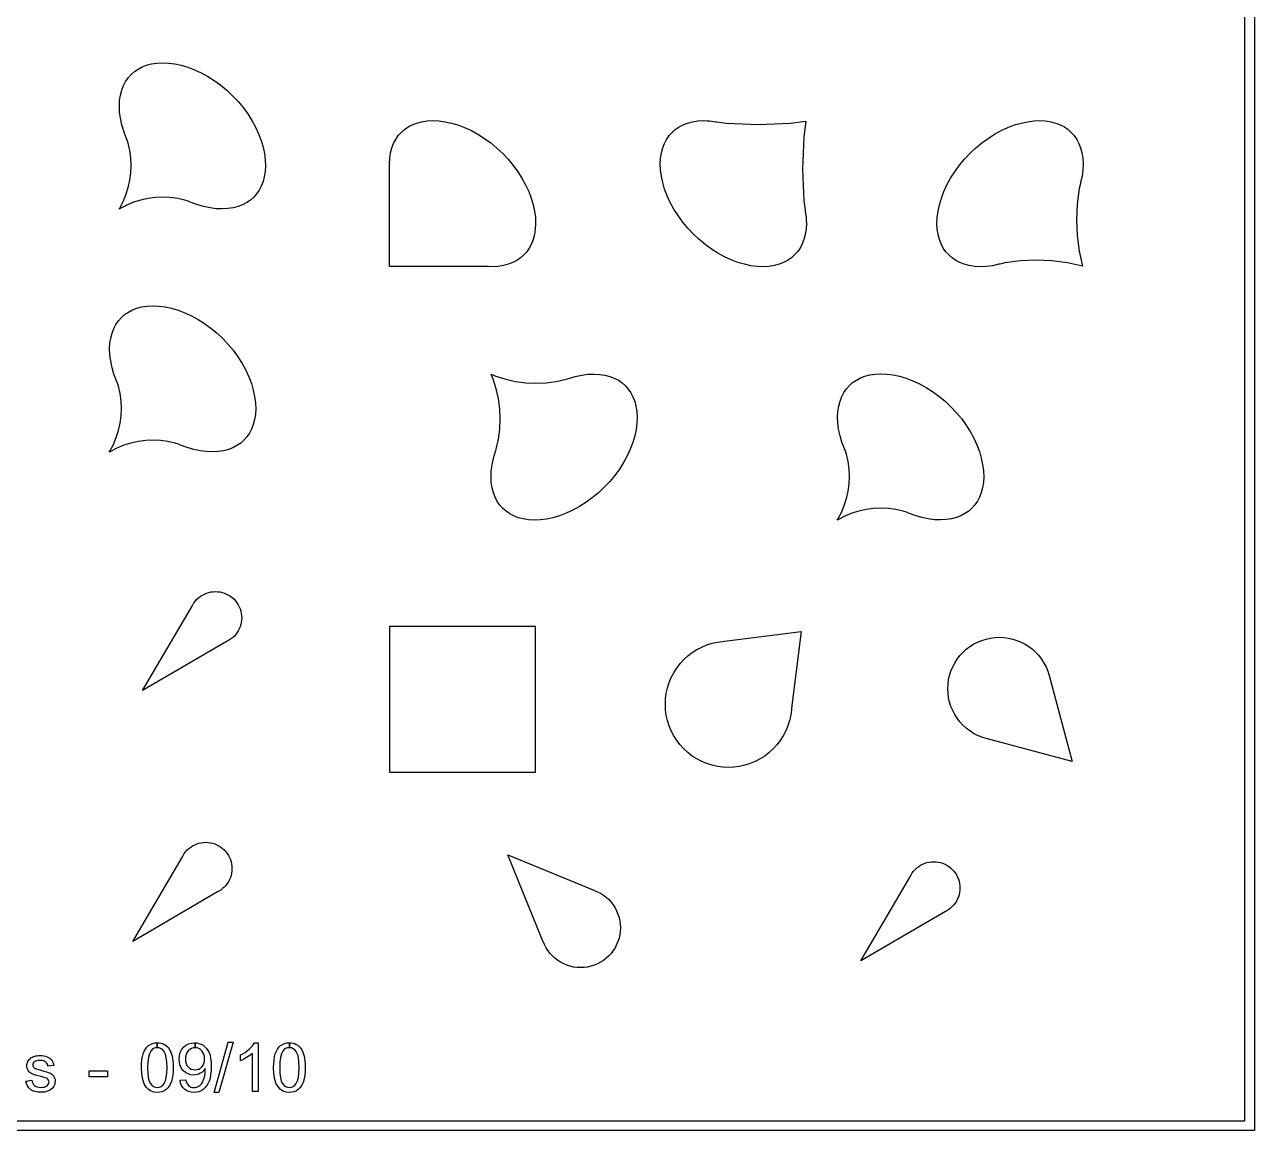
# Model space of a CAD drawing. Extents: x -12 to 12, y -12 to 12.
# Drawn here: x -0.66 to 12, y -12 to -0.62 of the extents above; entities that cross this region are included whole.
import ezdxf

# ---------------------------------------------------------------- set-up
doc = ezdxf.new("R2010")
doc.units = 0
doc.layers.add('mask', color=2, linetype='CONTINUOUS')

msp = doc.modelspace()

# ---------------------------------------------------------------- linework, layer by layer
at = {"layer": 'mask', "linetype": 'CONTINUOUS'}
for points in [[(-11, 11.9), (-11, 12), (12, 12), (12, -12), (-12, -12), (-12, 12), (-11, 12), (-11, 11.9), (-11.9, 11.9), (-11.9, -11.9), (11.9, -11.9), (11.9, 11.9), (-11, 11.9)], [(0.39452, -2.479327), (0.326425, -2.514775), (0.314791, -2.522186), (0.322202, -2.510553), (0.357651, -2.442457), (0.387029, -2.371531), (0.410115, -2.298314), (0.426731, -2.223364), (0.436752, -2.147251), (0.4401, -2.070553), (0.436752, -1.993857), (0.426731, -1.917743), (0.410114, -1.842793), (0.399966, -1.810605), (0.389621, -1.78815), (0.36368, -1.719448), (0.343641, -1.651557), (0.329547, -1.585146), (0.321357, -1.520867), (0.318937, -1.459322), (0.322059, -1.401042), (0.33043, -1.346473), (0.343703, -1.295924), (0.361523, -1.249579), (0.383576, -1.207471), (0.409638, -1.169528), (0.439608, -1.135626), (0.473512, -1.105654), (0.511455, -1.079592), (0.553562, -1.057539), (0.599908, -1.039719), (0.650456, -1.026446), (0.705027, -1.018075), (0.763306, -1.014953), (0.824851, -1.017373), (0.88913, -1.025563), (0.955541, -1.039656), (1.023432, -1.059696), (1.092134, -1.085637), (1.160968, -1.117348), (1.229258, -1.154626), (1.296342, -1.197191), (1.361577, -1.2447), (1.424351, -1.296753), (1.484081, -1.352896), (1.540224, -1.412624), (1.592277, -1.4754), (1.639786, -1.540636), (1.682351, -1.607719), (1.719628, -1.676009), (1.75134, -1.744843), (1.77728, -1.813545), (1.79732, -1.881437), (1.811414, -1.947847), (1.819602, -2.012124), (1.822025, -2.073672), (1.818901, -2.13195), (1.810529, -2.186519), (1.797257, -2.237068), (1.779436, -2.283413), (1.757384, -2.325522), (1.731323, -2.363466), (1.701351, -2.397369), (1.66745, -2.427339), (1.629506, -2.4534), (1.587397, -2.475453), (1.541052, -2.493272), (1.490503, -2.506547), (1.435934, -2.514919), (1.377656, -2.518041), (1.316108, -2.515618), (1.251831, -2.50743), (1.18542, -2.493336), (1.117529, -2.473296), (1.048827, -2.447356), (1.026374, -2.437012), (0.994184, -2.426863), (0.919235, -2.410246), (0.843121, -2.400226), (0.766424, -2.396877), (0.689727, -2.400226), (0.613614, -2.410247), (0.538663, -2.426863), (0.465447, -2.449948), (0.39452, -2.479327)], [(0.39452, -2.479327), (0.326425, -2.514775), (0.314791, -2.522186), (0.322202, -2.510553), (0.357651, -2.442457), (0.387029, -2.371531), (0.410115, -2.298314), (0.426731, -2.223364), (0.436752, -2.147251), (0.4401, -2.070553), (0.436752, -1.993857), (0.426731, -1.917743), (0.410114, -1.842793), (0.399966, -1.810605), (0.389621, -1.78815), (0.36368, -1.719448), (0.343641, -1.651557), (0.329547, -1.585146), (0.321357, -1.520867), (0.318937, -1.459322), (0.322059, -1.401042), (0.33043, -1.346473), (0.343703, -1.295924), (0.361523, -1.249579), (0.383576, -1.207471), (0.409638, -1.169528), (0.439608, -1.135626), (0.473512, -1.105654), (0.511455, -1.079592), (0.553562, -1.057539), (0.599908, -1.039719), (0.650456, -1.026446), (0.705027, -1.018075), (0.763306, -1.014953), (0.824851, -1.017373), (0.88913, -1.025563), (0.955541, -1.039656), (1.023432, -1.059696), (1.092134, -1.085637), (1.160968, -1.117348), (1.229258, -1.154626), (1.296342, -1.197191), (1.361577, -1.2447), (1.424351, -1.296753), (1.484081, -1.352896), (1.540224, -1.412624), (1.592277, -1.4754), (1.639786, -1.540636), (1.682351, -1.607719), (1.719628, -1.676009), (1.75134, -1.744843), (1.77728, -1.813545), (1.79732, -1.881437), (1.811414, -1.947847), (1.819602, -2.012124), (1.822025, -2.073672), (1.818901, -2.13195), (1.810529, -2.186519), (1.797257, -2.237068), (1.779436, -2.283413), (1.757384, -2.325522), (1.731323, -2.363466), (1.701351, -2.397369), (1.66745, -2.427339), (1.629506, -2.4534), (1.587397, -2.475453), (1.541052, -2.493272), (1.490503, -2.506547), (1.435934, -2.514919), (1.377656, -2.518041), (1.316108, -2.515618), (1.251831, -2.50743), (1.18542, -2.493336), (1.117529, -2.473296), (1.048827, -2.447356), (1.026374, -2.437012), (0.994184, -2.426863), (0.919235, -2.410246), (0.843121, -2.400226), (0.766424, -2.396877), (0.689727, -2.400226), (0.613614, -2.410247), (0.538663, -2.426863), (0.465447, -2.449948), (0.39452, -2.479327)], [(4.157948, -3.112739), (4.118731, -3.111196), (3.100771, -3.111196), (3.100771, -2.093253), (3.099228, -2.05402), (3.10235, -1.995741), (3.110722, -1.941172), (3.123995, -1.890623), (3.141814, -1.844277), (3.163867, -1.802169), (3.189929, -1.764227), (3.2199, -1.730324), (3.253803, -1.700352), (3.291746, -1.67429), (3.333853, -1.652238), (3.380199, -1.634418), (3.430747, -1.621145), (3.485318, -1.612774), (3.543597, -1.609652), (3.605143, -1.612072), (3.669422, -1.620262), (3.735832, -1.634355), (3.803723, -1.654395), (3.872426, -1.680335), (3.941259, -1.712047), (4.009549, -1.749325), (4.076633, -1.791889), (4.141868, -1.839398), (4.204643, -1.891452), (4.264373, -1.947594), (4.320515, -2.007323), (4.372568, -2.070098), (4.420077, -2.135335), (4.462642, -2.202418), (4.499919, -2.270707), (4.531632, -2.339541), (4.557572, -2.408243), (4.577611, -2.476135), (4.591705, -2.542545), (4.599893, -2.606823), (4.602316, -2.668371), (4.599193, -2.726648), (4.590821, -2.781217), (4.577548, -2.831767), (4.559728, -2.878112), (4.537675, -2.920221), (4.511614, -2.958164), (4.481643, -2.992067), (4.447741, -3.022037), (4.409798, -3.048098), (4.367688, -3.070152), (4.321343, -3.087971), (4.270794, -3.101245), (4.216225, -3.109617), (4.157948, -3.112739)], [(6.892065, -1.649654), (7.221514, -1.635269), (7.384949, -1.613753), (7.363433, -1.777188), (7.349048, -2.106637), (7.363433, -2.436086), (7.37583, -2.530251), (7.378439, -2.542547), (7.386629, -2.606825), (7.386935, -2.6146), (7.387506, -2.618943), (7.387506, -2.629138), (7.389049, -2.668371), (7.385927, -2.72665), (7.377556, -2.78122), (7.364283, -2.831769), (7.346464, -2.878114), (7.32441, -2.920222), (7.298349, -2.958165), (7.268378, -2.992067), (7.234474, -3.022039), (7.196531, -3.048101), (7.154424, -3.070154), (7.108078, -3.087973), (7.057531, -3.101247), (7.00296, -3.109618), (6.944681, -3.11274), (6.883135, -3.110319), (6.818856, -3.10213), (6.752445, -3.088036), (6.684554, -3.067997), (6.615852, -3.042056), (6.547019, -3.010344), (6.478728, -2.973066), (6.411644, -2.930502), (6.34641, -2.882993), (6.283635, -2.830939), (6.223905, -2.774797), (6.167763, -2.715069), (6.11571, -2.652293), (6.068201, -2.587057), (6.025636, -2.519974), (5.988358, -2.451684), (5.956646, -2.38285), (5.930706, -2.314148), (5.910666, -2.246256), (5.896572, -2.179846), (5.888384, -2.115569), (5.885961, -2.054021), (5.889085, -1.995743), (5.897457, -1.941174), (5.910729, -1.890625), (5.92855, -1.844279), (5.950602, -1.802171), (5.976663, -1.764227), (6.006635, -1.730324), (6.040536, -1.700354), (6.07848, -1.674293), (6.120589, -1.65224), (6.166935, -1.634421), (6.217483, -1.621146), (6.272052, -1.612774), (6.33033, -1.609652), (6.369547, -1.611197), (6.379759, -1.611196), (6.384114, -1.611769), (6.391878, -1.612075), (6.456155, -1.620263), (6.468451, -1.622872), (6.562616, -1.635269), (6.892065, -1.649654)], [(10.176297, -2.791135), (10.197363, -2.951146), (10.232235, -3.108445), (10.074936, -3.073573), (9.914925, -3.052507), (9.753687, -3.045467), (9.592449, -3.052507), (9.432438, -3.073573), (9.378632, -3.085502), (9.370046, -3.088036), (9.303636, -3.102129), (9.239357, -3.110319), (9.177811, -3.112739), (9.119532, -3.109617), (9.064962, -3.101246), (9.014413, -3.087973), (8.968068, -3.070154), (8.92596, -3.048101), (8.888017, -3.022039), (8.854115, -2.992068), (8.824143, -2.958164), (8.798081, -2.920222), (8.776029, -2.878114), (8.758209, -2.831768), (8.744936, -2.781221), (8.736564, -2.72665), (8.733442, -2.668371), (8.735863, -2.606825), (8.744052, -2.542546), (8.758146, -2.476135), (8.778185, -2.408245), (8.804126, -2.339542), (8.835838, -2.270709), (8.873116, -2.202419), (8.91568, -2.135335), (8.963189, -2.0701), (9.015243, -2.007325), (9.071385, -1.947595), (9.131114, -1.891453), (9.193889, -1.8394), (9.259125, -1.791891), (9.326209, -1.749326), (9.394498, -1.712048), (9.463332, -1.680336), (9.532034, -1.654396), (9.599926, -1.634357), (9.666336, -1.620262), (9.730614, -1.612074), (9.792162, -1.609652), (9.850439, -1.612775), (9.905008, -1.621147), (9.955558, -1.634419), (10.001903, -1.65224), (10.044012, -1.674293), (10.081955, -1.700354), (10.115858, -1.730325), (10.145828, -1.764227), (10.171889, -1.80217), (10.193942, -1.84428), (10.211761, -1.890625), (10.225036, -1.941174), (10.233408, -1.995743), (10.23653, -2.05402), (10.234107, -2.115568), (10.225919, -2.179846), (10.211826, -2.246256), (10.209292, -2.254841), (10.197363, -2.308648), (10.176297, -2.468659), (10.169257, -2.629896), (10.176297, -2.791135)], [(0.29452, -4.979327), (0.226425, -5.014775), (0.214791, -5.022186), (0.222202, -5.010553), (0.257651, -4.942457), (0.287029, -4.871531), (0.310115, -4.798314), (0.326731, -4.723364), (0.336752, -4.647251), (0.3401, -4.570553), (0.336752, -4.493857), (0.326731, -4.417743), (0.310114, -4.342793), (0.299966, -4.310605), (0.289621, -4.28815), (0.26368, -4.219448), (0.243641, -4.151557), (0.229547, -4.085146), (0.221357, -4.020867), (0.218937, -3.959322), (0.222059, -3.901042), (0.23043, -3.846473), (0.243703, -3.795924), (0.261523, -3.749579), (0.283576, -3.707471), (0.309638, -3.669528), (0.339608, -3.635626), (0.373512, -3.605654), (0.411455, -3.579592), (0.453562, -3.557539), (0.499908, -3.539719), (0.550456, -3.526446), (0.605027, -3.518075), (0.663306, -3.514953), (0.724851, -3.517373), (0.78913, -3.525563), (0.855541, -3.539656), (0.923432, -3.559696), (0.992134, -3.585637), (1.060968, -3.617348), (1.129258, -3.654626), (1.196342, -3.697191), (1.261577, -3.7447), (1.324351, -3.796753), (1.384081, -3.852896), (1.440224, -3.912624), (1.492277, -3.9754), (1.539786, -4.040636), (1.582351, -4.107719), (1.619628, -4.176009), (1.65134, -4.244843), (1.67728, -4.313545), (1.69732, -4.381437), (1.711414, -4.447847), (1.719602, -4.512124), (1.722025, -4.573672), (1.718901, -4.63195), (1.710529, -4.686519), (1.697257, -4.737068), (1.679436, -4.783413), (1.657384, -4.825522), (1.631323, -4.863466), (1.601351, -4.897369), (1.56745, -4.927339), (1.529506, -4.9534), (1.487397, -4.975453), (1.441052, -4.993272), (1.390503, -5.006547), (1.335934, -5.014919), (1.277656, -5.018041), (1.216108, -5.015618), (1.151831, -5.00743), (1.08542, -4.993336), (1.017529, -4.973296), (0.948827, -4.947356), (0.926374, -4.937012), (0.894184, -4.926863), (0.819235, -4.910246), (0.743121, -4.900226), (0.666424, -4.896877), (0.589727, -4.900226), (0.513614, -4.910247), (0.438663, -4.926863), (0.365447, -4.949948), (0.29452, -4.979327)], [(0.29452, -4.979327), (0.226425, -5.014775), (0.214791, -5.022186), (0.222202, -5.010553), (0.257651, -4.942457), (0.287029, -4.871531), (0.310115, -4.798314), (0.326731, -4.723364), (0.336752, -4.647251), (0.3401, -4.570553), (0.336752, -4.493857), (0.326731, -4.417743), (0.310114, -4.342793), (0.299966, -4.310605), (0.289621, -4.28815), (0.26368, -4.219448), (0.243641, -4.151557), (0.229547, -4.085146), (0.221357, -4.020867), (0.218937, -3.959322), (0.222059, -3.901042), (0.23043, -3.846473), (0.243703, -3.795924), (0.261523, -3.749579), (0.283576, -3.707471), (0.309638, -3.669528), (0.339608, -3.635626), (0.373512, -3.605654), (0.411455, -3.579592), (0.453562, -3.557539), (0.499908, -3.539719), (0.550456, -3.526446), (0.605027, -3.518075), (0.663306, -3.514953), (0.724851, -3.517373), (0.78913, -3.525563), (0.855541, -3.539656), (0.923432, -3.559696), (0.992134, -3.585637), (1.060968, -3.617348), (1.129258, -3.654626), (1.196342, -3.697191), (1.261577, -3.7447), (1.324351, -3.796753), (1.384081, -3.852896), (1.440224, -3.912624), (1.492277, -3.9754), (1.539786, -4.040636), (1.582351, -4.107719), (1.619628, -4.176009), (1.65134, -4.244843), (1.67728, -4.313545), (1.69732, -4.381437), (1.711414, -4.447847), (1.719602, -4.512124), (1.722025, -4.573672), (1.718901, -4.63195), (1.710529, -4.686519), (1.697257, -4.737068), (1.679436, -4.783413), (1.657384, -4.825522), (1.631323, -4.863466), (1.601351, -4.897369), (1.56745, -4.927339), (1.529506, -4.9534), (1.487397, -4.975453), (1.441052, -4.993272), (1.390503, -5.006547), (1.335934, -5.014919), (1.277656, -5.018041), (1.216108, -5.015618), (1.151831, -5.00743), (1.08542, -4.993336), (1.017529, -4.973296), (0.948827, -4.947356), (0.926374, -4.937012), (0.894184, -4.926863), (0.819235, -4.910246), (0.743121, -4.900226), (0.666424, -4.896877), (0.589727, -4.900226), (0.513614, -4.910247), (0.438663, -4.926863), (0.365447, -4.949948), (0.29452, -4.979327)], [(4.197618, -4.368071), (4.166138, -4.268231), (4.145707, -4.218906), (4.195032, -4.239337), (4.294873, -4.270817), (4.397078, -4.293475), (4.500869, -4.307139), (4.605456, -4.311706), (4.710042, -4.307139), (4.813834, -4.293476), (4.916039, -4.270817), (4.930681, -4.266201), (4.942419, -4.261769), (5.01031, -4.241729), (5.07672, -4.227636), (5.140999, -4.219446), (5.202545, -4.217026), (5.260824, -4.220148), (5.315394, -4.228519), (5.365943, -4.241792), (5.412288, -4.259611), (5.454396, -4.281664), (5.492339, -4.307726), (5.526241, -4.337697), (5.556213, -4.371601), (5.582275, -4.409543), (5.604327, -4.451651), (5.622147, -4.497997), (5.63542, -4.548544), (5.643792, -4.603115), (5.646914, -4.661394), (5.644493, -4.72294), (5.636304, -4.787219), (5.62221, -4.85363), (5.602171, -4.92152), (5.57623, -4.990223), (5.544518, -5.059056), (5.50724, -5.127346), (5.464676, -5.19443), (5.417167, -5.259665), (5.365113, -5.32244), (5.308971, -5.38217), (5.249242, -5.438312), (5.186467, -5.490365), (5.121231, -5.537874), (5.054147, -5.580439), (4.985858, -5.617717), (4.917024, -5.649429), (4.848322, -5.675369), (4.78043, -5.695409), (4.71402, -5.709503), (4.649743, -5.717691), (4.588195, -5.720113), (4.529917, -5.71699), (4.475348, -5.708618), (4.424798, -5.695346), (4.378453, -5.677525), (4.336344, -5.655473), (4.298401, -5.629411), (4.264498, -5.59944), (4.234528, -5.565538), (4.208467, -5.527595), (4.186414, -5.485485), (4.168595, -5.43914), (4.15532, -5.388591), (4.146948, -5.334022), (4.143826, -5.275745), (4.146249, -5.214197), (4.154437, -5.149919), (4.16853, -5.083509), (4.18857, -5.015617), (4.193, -5.003886), (4.197618, -4.989238), (4.220277, -4.887033), (4.23394, -4.783241), (4.238507, -4.678655), (4.23394, -4.574068), (4.220277, -4.470277), (4.197618, -4.368071)], [(7.786482, -5.679327), (7.718388, -5.714775), (7.706753, -5.722186), (7.714164, -5.710553), (7.749613, -5.642457), (7.778992, -5.571531), (7.802078, -5.498314), (7.818694, -5.423364), (7.828715, -5.347251), (7.832063, -5.270553), (7.828715, -5.193857), (7.818694, -5.117743), (7.802077, -5.042793), (7.791929, -5.010605), (7.781583, -4.98815), (7.755643, -4.919448), (7.735603, -4.851557), (7.721509, -4.785146), (7.713319, -4.720867), (7.7109, -4.659322), (7.714022, -4.601042), (7.722392, -4.546473), (7.735665, -4.495924), (7.753486, -4.449579), (7.775538, -4.407471), (7.801601, -4.369528), (7.83157, -4.335626), (7.865475, -4.305654), (7.903417, -4.279592), (7.945525, -4.257539), (7.991871, -4.239719), (8.042419, -4.226446), (8.096989, -4.218075), (8.155269, -4.214953), (8.216814, -4.217373), (8.281092, -4.225563), (8.347504, -4.239656), (8.415394, -4.259696), (8.484096, -4.285637), (8.552931, -4.317348), (8.62122, -4.354626), (8.688304, -4.397191), (8.75354, -4.4447), (8.816313, -4.496753), (8.876043, -4.552896), (8.932187, -4.612624), (8.984239, -4.6754), (9.031749, -4.740636), (9.074314, -4.807719), (9.111591, -4.876009), (9.143303, -4.944843), (9.169242, -5.013545), (9.189282, -5.081437), (9.203376, -5.147847), (9.211564, -5.212124), (9.213987, -5.273672), (9.210864, -5.33195), (9.202492, -5.386519), (9.18922, -5.437068), (9.171399, -5.483413), (9.149347, -5.525522), (9.123285, -5.563466), (9.093314, -5.597369), (9.059413, -5.627339), (9.021468, -5.6534), (8.979359, -5.675453), (8.933015, -5.693272), (8.882466, -5.706547), (8.827896, -5.714919), (8.769618, -5.718041), (8.70807, -5.715618), (8.643793, -5.70743), (8.577383, -5.693336), (8.509491, -5.673296), (8.440789, -5.647356), (8.418337, -5.637012), (8.386147, -5.626863), (8.311198, -5.610246), (8.235084, -5.600226), (8.158387, -5.596877), (8.081689, -5.600226), (8.005577, -5.610247), (7.930625, -5.626863), (7.85741, -5.649948), (7.786482, -5.679327)], [(1.443175, -6.959389), (1.429603, -6.966454), (0.558642, -7.475095), (1.067282, -6.604134), (1.074348, -6.590562), (1.087004, -6.570696), (1.101342, -6.552009), (1.117255, -6.534643), (1.134621, -6.51873), (1.153309, -6.504391), (1.173175, -6.491735), (1.194068, -6.480859), (1.215829, -6.471845), (1.238293, -6.464762), (1.261289, -6.459664), (1.284642, -6.456589), (1.308175, -6.455562), (1.331706, -6.456589), (1.35506, -6.459664), (1.378056, -6.464762), (1.400519, -6.471845), (1.422281, -6.480859), (1.443175, -6.491735), (1.46304, -6.504391), (1.481728, -6.51873), (1.499094, -6.534643), (1.515006, -6.552009), (1.529346, -6.570696), (1.542002, -6.590562), (1.552877, -6.611455), (1.561891, -6.633217), (1.568974, -6.655681), (1.574072, -6.678677), (1.577147, -6.70203), (1.578175, -6.725562), (1.577147, -6.749094), (1.574072, -6.772447), (1.568974, -6.795443), (1.561891, -6.817907), (1.552877, -6.839669), (1.542002, -6.860562), (1.529346, -6.880427), (1.515006, -6.899115), (1.499094, -6.916481), (1.481728, -6.932394), (1.46304, -6.946733), (1.443175, -6.959389)], [(1.443175, -6.959389), (1.429603, -6.966454), (0.558642, -7.475095), (1.067282, -6.604134), (1.074348, -6.590562), (1.087004, -6.570696), (1.101342, -6.552009), (1.117255, -6.534643), (1.134621, -6.51873), (1.153309, -6.504391), (1.173175, -6.491735), (1.194068, -6.480859), (1.215829, -6.471845), (1.238293, -6.464762), (1.261289, -6.459664), (1.284642, -6.456589), (1.308175, -6.455562), (1.331706, -6.456589), (1.35506, -6.459664), (1.378056, -6.464762), (1.400519, -6.471845), (1.422281, -6.480859), (1.443175, -6.491735), (1.46304, -6.504391), (1.481728, -6.51873), (1.499094, -6.534643), (1.515006, -6.552009), (1.529346, -6.570696), (1.542002, -6.590562), (1.552877, -6.611455), (1.561891, -6.633217), (1.568974, -6.655681), (1.574072, -6.678677), (1.577147, -6.70203), (1.578175, -6.725562), (1.577147, -6.749094), (1.574072, -6.772447), (1.568974, -6.795443), (1.561891, -6.817907), (1.552877, -6.839669), (1.542002, -6.860562), (1.529346, -6.880427), (1.515006, -6.899115), (1.499094, -6.916481), (1.481728, -6.932394), (1.46304, -6.946733), (1.443175, -6.959389)], [(3.100772, -8.315328), (4.600772, -8.315328), (4.600772, -6.815328), (3.100772, -6.815328), (3.100772, -8.315328)], [(6.531087, -6.967568), (6.547058, -6.966871), (7.337271, -6.865563), (7.235962, -7.655775), (7.235265, -7.671747), (7.227863, -7.727966), (7.21559, -7.783328), (7.198538, -7.837409), (7.176838, -7.889798), (7.150655, -7.940095), (7.120187, -7.987921), (7.085667, -8.032908), (7.047358, -8.074715), (7.005551, -8.113024), (6.960563, -8.147543), (6.912739, -8.178012), (6.86244, -8.204196), (6.810051, -8.225896), (6.755971, -8.242947), (6.700609, -8.255221), (6.644389, -8.262623), (6.587738, -8.265095), (6.531087, -8.262623), (6.474867, -8.255221), (6.419505, -8.242947), (6.365425, -8.225896), (6.313036, -8.204196), (6.262738, -8.178012), (6.214913, -8.147543), (6.169926, -8.113024), (6.128119, -8.074715), (6.089809, -8.032908), (6.05529, -7.987921), (6.024822, -7.940095), (5.998638, -7.889798), (5.976938, -7.837409), (5.959886, -7.783328), (5.947613, -7.727966), (5.940211, -7.671747), (5.937739, -7.615095), (5.940211, -7.558445), (5.947613, -7.502224), (5.959886, -7.446862), (5.976938, -7.392783), (5.998638, -7.340394), (6.024822, -7.290095), (6.05529, -7.242271), (6.089809, -7.197283), (6.128119, -7.155475), (6.169926, -7.117166), (6.214913, -7.082647), (6.262738, -7.052179), (6.313036, -7.025995), (6.365425, -7.004295), (6.419505, -6.987243), (6.474867, -6.974971), (6.531087, -6.967568)], [(9.88716, -7.318389), (9.887165, -7.318384), (10.124753, -8.205096), (9.238041, -7.967507), (9.238046, -7.967503), (9.193949, -7.9536), (9.151232, -7.935905), (9.110219, -7.914555), (9.071225, -7.889714), (9.034543, -7.861566), (9.000453, -7.830329), (8.969216, -7.79624), (8.941069, -7.759557), (8.916226, -7.720562), (8.894876, -7.67955), (8.877182, -7.636832), (8.863279, -7.592735), (8.853271, -7.547595), (8.847237, -7.501755), (8.845219, -7.455563), (8.847237, -7.40937), (8.853271, -7.363529), (8.863279, -7.318389), (8.877182, -7.274292), (8.894876, -7.231574), (8.916226, -7.190562), (8.941069, -7.151567), (8.969216, -7.114885), (9.000453, -7.080795), (9.034543, -7.049558), (9.071225, -7.021412), (9.110219, -6.996569), (9.151232, -6.975219), (9.193949, -6.957524), (9.238046, -6.943621), (9.283186, -6.933613), (9.329027, -6.92758), (9.37522, -6.925561), (9.421413, -6.92758), (9.467253, -6.933613), (9.512393, -6.943621), (9.55649, -6.957524), (9.599207, -6.975219), (9.64022, -6.996569), (9.679215, -7.021412), (9.715897, -7.049558), (9.749986, -7.080795), (9.781223, -7.114885), (9.809371, -7.151567), (9.834213, -7.190562), (9.855563, -7.231574), (9.873257, -7.274292), (9.88716, -7.318389)], [(1.343174, -9.539389), (1.329603, -9.546454), (0.458641, -10.055095), (0.967283, -9.184134), (0.974348, -9.170562), (0.987004, -9.150696), (1.001343, -9.132009), (1.017256, -9.114643), (1.034622, -9.09873), (1.053309, -9.084391), (1.073174, -9.071735), (1.094067, -9.060859), (1.11583, -9.051845), (1.138294, -9.044762), (1.16129, -9.039664), (1.184643, -9.036589), (1.208174, -9.035562), (1.231707, -9.036589), (1.255059, -9.039664), (1.278056, -9.044762), (1.30052, -9.051845), (1.322282, -9.060859), (1.343174, -9.071735), (1.363041, -9.084391), (1.381727, -9.09873), (1.399093, -9.114643), (1.415007, -9.132009), (1.429345, -9.150696), (1.442001, -9.170562), (1.452878, -9.191455), (1.461891, -9.213217), (1.468975, -9.235681), (1.474072, -9.258677), (1.477148, -9.28203), (1.478174, -9.305562), (1.477148, -9.329094), (1.474072, -9.352447), (1.468975, -9.375443), (1.461891, -9.397907), (1.452878, -9.419669), (1.442001, -9.440562), (1.429345, -9.460427), (1.415007, -9.479115), (1.399093, -9.496481), (1.381727, -9.512394), (1.363041, -9.526733), (1.343174, -9.539389)], [(1.343174, -9.539389), (1.329603, -9.546454), (0.458641, -10.055095), (0.967283, -9.184134), (0.974348, -9.170562), (0.987004, -9.150696), (1.001343, -9.132009), (1.017256, -9.114643), (1.034622, -9.09873), (1.053309, -9.084391), (1.073174, -9.071735), (1.094067, -9.060859), (1.11583, -9.051845), (1.138294, -9.044762), (1.16129, -9.039664), (1.184643, -9.036589), (1.208174, -9.035562), (1.231707, -9.036589), (1.255059, -9.039664), (1.278056, -9.044762), (1.30052, -9.051845), (1.322282, -9.060859), (1.343174, -9.071735), (1.363041, -9.084391), (1.381727, -9.09873), (1.399093, -9.114643), (1.415007, -9.132009), (1.429345, -9.150696), (1.442001, -9.170562), (1.452878, -9.191455), (1.461891, -9.213217), (1.468975, -9.235681), (1.474072, -9.258677), (1.477148, -9.28203), (1.478174, -9.305562), (1.477148, -9.329094), (1.474072, -9.352447), (1.468975, -9.375443), (1.461891, -9.397907), (1.452878, -9.419669), (1.442001, -9.440562), (1.429345, -9.460427), (1.415007, -9.479115), (1.399093, -9.496481), (1.381727, -9.512394), (1.363041, -9.526733), (1.343174, -9.539389)], [(4.679862, -10.055323), (4.678539, -10.051126), (4.315603, -9.165562), (5.201167, -9.528498), (5.205364, -9.529821), (5.238409, -9.543509), (5.270136, -9.560024), (5.300302, -9.579242), (5.328679, -9.601016), (5.355049, -9.625181), (5.379214, -9.651552), (5.400988, -9.679929), (5.420207, -9.710095), (5.436722, -9.741821), (5.450409, -9.774866), (5.461165, -9.808979), (5.468906, -9.843899), (5.473575, -9.879361), (5.475136, -9.915095), (5.473575, -9.950828), (5.468906, -9.98629), (5.461165, -10.02121), (5.450409, -10.055323), (5.436722, -10.088368), (5.420207, -10.120095), (5.400988, -10.150261), (5.379214, -10.178638), (5.355049, -10.205008), (5.328679, -10.229173), (5.300302, -10.250947), (5.270136, -10.270166), (5.238409, -10.286681), (5.205364, -10.300368), (5.171251, -10.311124), (5.136331, -10.318865), (5.100869, -10.323534), (5.065136, -10.325095), (5.029402, -10.323534), (4.99394, -10.318865), (4.95902, -10.311124), (4.924907, -10.300368), (4.891862, -10.286681), (4.860136, -10.270166), (4.82997, -10.250947), (4.801593, -10.229173), (4.775222, -10.205008), (4.751057, -10.178638), (4.729283, -10.150261), (4.710065, -10.120095), (4.69355, -10.088368), (4.679862, -10.055323)], [(8.835137, -9.739389), (8.821565, -9.746454), (7.950604, -10.255095), (8.459245, -9.384134), (8.46631, -9.370562), (8.478966, -9.350696), (8.493305, -9.332009), (8.509218, -9.314643), (8.526584, -9.29873), (8.545272, -9.284391), (8.565137, -9.271735), (8.58603, -9.260859), (8.607792, -9.251845), (8.630256, -9.244762), (8.653252, -9.239664), (8.676605, -9.236589), (8.700137, -9.235562), (8.723669, -9.236589), (8.747022, -9.239664), (8.770018, -9.244762), (8.792482, -9.251845), (8.814244, -9.260859), (8.835137, -9.271735), (8.855003, -9.284391), (8.87369, -9.29873), (8.891056, -9.314643), (8.906969, -9.332009), (8.921308, -9.350696), (8.933964, -9.370562), (8.94484, -9.391455), (8.953854, -9.413217), (8.960937, -9.435681), (8.966035, -9.458677), (8.96911, -9.48203), (8.970137, -9.505562), (8.96911, -9.529094), (8.966035, -9.552447), (8.960937, -9.575443), (8.953854, -9.597907), (8.94484, -9.619669), (8.933964, -9.640562), (8.921308, -9.660427), (8.906969, -9.679115), (8.891056, -9.696481), (8.87369, -9.712394), (8.855003, -9.726733), (8.835137, -9.739389)], [(0.709, -11.098), (0.7095, -11.098), (0.729, -11.099), (0.747, -11.102), (0.764, -11.107), (0.78, -11.1145), (0.7945, -11.1235), (0.808, -11.134), (0.82, -11.1465), (0.8305, -11.161), (0.8395, -11.177), (0.8475, -11.195), (0.855, -11.2145), (0.8615, -11.2355), (0.866, -11.2595), (0.8695, -11.287), (0.8715, -11.3185), (0.8725, -11.3535), (0.8715, -11.3955), (0.868, -11.433), (0.8625, -11.4665), (0.8545, -11.4955), (0.8445, -11.521), (0.8315, -11.5435), (0.817, -11.563), (0.8005, -11.579), (0.781, -11.592), (0.76, -11.6015), (0.736, -11.607), (0.7095, -11.6085), (0.675, -11.6055), (0.645, -11.5955), (0.6185, -11.5795), (0.596, -11.5565), (0.574, -11.521), (0.559, -11.475), (0.5495, -11.419), (0.5465, -11.3535), (0.5475, -11.3115), (0.551, -11.2735), (0.5565, -11.24), (0.5645, -11.211), (0.575, -11.1855), (0.587, -11.163), (0.602, -11.1435), (0.619, -11.1275), (0.638, -11.1145), (0.6595, -11.1055), (0.6835, -11.1), (0.709, -11.098), (0.709, -11.149), (0.689, -11.151), (0.6705, -11.158), (0.655, -11.169), (0.6415, -11.1845), (0.6275, -11.2125), (0.6175, -11.2495), (0.6115, -11.297), (0.6095, -11.3535), (0.6115, -11.41), (0.617, -11.456), (0.6255, -11.492), (0.6385, -11.5175), (0.6535, -11.5355), (0.6705, -11.548), (0.689, -11.5555), (0.7095, -11.558), (0.7295, -11.5555), (0.7485, -11.548), (0.765, -11.535), (0.7805, -11.517), (0.793, -11.4915), (0.802, -11.4555), (0.8075, -11.4095), (0.8095, -11.3535), (0.8075, -11.297), (0.802, -11.251), (0.793, -11.215), (0.7805, -11.1895), (0.765, -11.1715), (0.748, -11.159), (0.7295, -11.1515), (0.709, -11.149), (0.709, -11.098)], [(1.06, -11.101), (1.0925, -11.098), (1.1, -11.0985), (1.1, -11.149), (1.0795, -11.151), (1.0615, -11.1575), (1.044, -11.168), (1.0285, -11.182), (1.015, -11.2005), (1.0055, -11.2205), (1, -11.2435), (0.998, -11.269), (1, -11.2915), (1.0055, -11.312), (1.014, -11.3305), (1.027, -11.3465), (1.042, -11.36), (1.059, -11.369), (1.0775, -11.3745), (1.098, -11.3765), (1.118, -11.3745), (1.1365, -11.369), (1.1535, -11.36), (1.168, -11.3465), (1.18, -11.33), (1.1885, -11.311), (1.1935, -11.289), (1.1955, -11.2635), (1.1935, -11.239), (1.1885, -11.2165), (1.1795, -11.197), (1.1675, -11.18), (1.1525, -11.1665), (1.1365, -11.1565), (1.1185, -11.151), (1.1, -11.149), (1.1, -11.0985), (1.116, -11.0995), (1.1385, -11.105), (1.1605, -11.113), (1.1815, -11.124), (1.2, -11.139), (1.217, -11.1565), (1.231, -11.1765), (1.2425, -11.199), (1.252, -11.226), (1.2585, -11.2585), (1.2625, -11.2965), (1.264, -11.34), (1.2625, -11.3855), (1.2585, -11.426), (1.252, -11.462), (1.243, -11.4925), (1.231, -11.5195), (1.217, -11.5425), (1.2, -11.5625), (1.181, -11.579), (1.1595, -11.592), (1.1365, -11.6015), (1.1115, -11.607), (1.085, -11.6085), (1.0565, -11.607), (1.031, -11.6005), (1.0085, -11.5905), (0.989, -11.576), (0.972, -11.5585), (0.959, -11.537), (0.9495, -11.5125), (0.9445, -11.4845), (1.0035, -11.479), (1.0075, -11.4985), (1.014, -11.515), (1.022, -11.5285), (1.032, -11.5395), (1.043, -11.548), (1.056, -11.5535), (1.07, -11.557), (1.086, -11.558), (1.1, -11.5575), (1.1125, -11.555), (1.1245, -11.551), (1.1355, -11.545), (1.146, -11.5385), (1.155, -11.53), (1.163, -11.521), (1.1705, -11.5105), (1.177, -11.499), (1.183, -11.485), (1.1885, -11.4695), (1.1935, -11.452), (1.1975, -11.4335), (1.2005, -11.415), (1.202, -11.396), (1.203, -11.377), (1.2025, -11.375), (1.2025, -11.3645), (1.192, -11.3785), (1.1805, -11.3915), (1.167, -11.4025), (1.152, -11.4125), (1.1355, -11.4205), (1.119, -11.426), (1.101, -11.4295), (1.083, -11.4305), (1.053, -11.428), (1.026, -11.419), (1.0005, -11.4055), (0.978, -11.3855), (0.959, -11.3615), (0.9455, -11.3335), (0.9375, -11.302), (0.935, -11.267), (0.938, -11.2305), (0.946, -11.198), (0.96, -11.1695), (0.9795, -11.1445), (1.0035, -11.124), (1.03, -11.1095), (1.06, -11.101)], [(1.2945, -11.6085), (1.4395, -11.0915), (1.4885, -11.0915), (1.344, -11.6085), (1.2945, -11.6085)], [(1.749, -11.6), (1.6875, -11.6), (1.6875, -11.209), (1.675, -11.2195), (1.6615, -11.23), (1.646, -11.2405), (1.629, -11.251), (1.6115, -11.2615), (1.595, -11.27), (1.5795, -11.277), (1.5645, -11.283), (1.5645, -11.2235), (1.5895, -11.211), (1.613, -11.197), (1.6345, -11.1815), (1.6545, -11.165), (1.6725, -11.1475), (1.6875, -11.131), (1.6995, -11.1145), (1.7095, -11.098), (1.749, -11.098), (1.749, -11.6)], [(2.0685, -11.098), (2.069, -11.098), (2.0885, -11.099), (2.1065, -11.102), (2.1235, -11.107), (2.1395, -11.1145), (2.154, -11.1235), (2.1675, -11.134), (2.1795, -11.1465), (2.19, -11.161), (2.199, -11.177), (2.207, -11.195), (2.2145, -11.2145), (2.221, -11.2355), (2.2255, -11.2595), (2.229, -11.287), (2.231, -11.3185), (2.232, -11.3535), (2.231, -11.3955), (2.2275, -11.433), (2.222, -11.4665), (2.214, -11.4955), (2.204, -11.521), (2.191, -11.5435), (2.1765, -11.563), (2.16, -11.579), (2.1405, -11.592), (2.119, -11.6015), (2.0955, -11.607), (2.069, -11.6085), (2.0345, -11.6055), (2.0045, -11.5955), (1.978, -11.5795), (1.9555, -11.5565), (1.9335, -11.521), (1.9185, -11.475), (1.909, -11.419), (1.906, -11.3535), (1.907, -11.3115), (1.9105, -11.2735), (1.916, -11.24), (1.924, -11.211), (1.9345, -11.1855), (1.9465, -11.163), (1.9615, -11.1435), (1.9785, -11.1275), (1.9975, -11.1145), (2.019, -11.1055), (2.043, -11.1), (2.0685, -11.098), (2.0685, -11.149), (2.0485, -11.151), (2.03, -11.158), (2.0145, -11.169), (2.001, -11.1845), (1.987, -11.2125), (1.977, -11.2495), (1.971, -11.297), (1.969, -11.3535), (1.971, -11.41), (1.9765, -11.456), (1.985, -11.492), (1.998, -11.5175), (2.013, -11.5355), (2.03, -11.548), (2.0485, -11.5555), (2.069, -11.558), (2.089, -11.5555), (2.108, -11.548), (2.1245, -11.535), (2.14, -11.517), (2.1525, -11.4915), (2.1615, -11.4555), (2.167, -11.4095), (2.169, -11.3535), (2.167, -11.297), (2.1615, -11.251), (2.1525, -11.215), (2.14, -11.1895), (2.1245, -11.1715), (2.1075, -11.159), (2.089, -11.1515), (2.0685, -11.149), (2.0685, -11.098)], [(-0.643, -11.492), (-0.582, -11.4825), (-0.5785, -11.4995), (-0.5725, -11.5145), (-0.5645, -11.5275), (-0.554, -11.5385), (-0.541, -11.547), (-0.526, -11.553), (-0.5085, -11.5565), (-0.4885, -11.5575), (-0.4685, -11.5565), (-0.4515, -11.5535), (-0.437, -11.548), (-0.4255, -11.5405), (-0.4165, -11.532), (-0.41, -11.522), (-0.4065, -11.5115), (-0.405, -11.5), (-0.4065, -11.4905), (-0.41, -11.4815), (-0.4155, -11.474), (-0.423, -11.4675), (-0.432, -11.463), (-0.4455, -11.458), (-0.4635, -11.4525), (-0.486, -11.4465), (-0.5175, -11.4385), (-0.543, -11.431), (-0.564, -11.4235), (-0.5795, -11.417), (-0.592, -11.4105), (-0.6025, -11.4025), (-0.6115, -11.3935), (-0.619, -11.3825), (-0.6255, -11.3715), (-0.6295, -11.3595), (-0.632, -11.3475), (-0.6325, -11.334), (-0.632, -11.3225), (-0.63, -11.311), (-0.6265, -11.3), (-0.6215, -11.2895), (-0.616, -11.2795), (-0.6085, -11.2705), (-0.6005, -11.2625), (-0.5915, -11.255), (-0.584, -11.25), (-0.5745, -11.2455), (-0.5645, -11.241), (-0.5525, -11.237), (-0.54, -11.234), (-0.527, -11.2315), (-0.513, -11.2305), (-0.499, -11.2295), (-0.4785, -11.2305), (-0.4595, -11.2325), (-0.441, -11.237), (-0.4245, -11.242), (-0.4095, -11.2485), (-0.3965, -11.2565), (-0.3855, -11.2655), (-0.3765, -11.2755), (-0.37, -11.287), (-0.364, -11.3), (-0.3595, -11.315), (-0.3555, -11.331), (-0.4155, -11.3395), (-0.4185, -11.3265), (-0.424, -11.3145), (-0.4305, -11.3045), (-0.4395, -11.296), (-0.4505, -11.289), (-0.463, -11.284), (-0.478, -11.281), (-0.4945, -11.28), (-0.5145, -11.281), (-0.531, -11.284), (-0.545, -11.2885), (-0.555, -11.294), (-0.5635, -11.3015), (-0.569, -11.3095), (-0.572, -11.318), (-0.573, -11.327), (-0.573, -11.333), (-0.5715, -11.3385), (-0.569, -11.3435), (-0.5655, -11.3485), (-0.5615, -11.353), (-0.556, -11.3575), (-0.5495, -11.3615), (-0.542, -11.3645), (-0.5355, -11.367), (-0.524, -11.3705), (-0.5085, -11.375), (-0.488, -11.3805), (-0.458, -11.389), (-0.4325, -11.3965), (-0.4125, -11.403), (-0.397, -11.409), (-0.3855, -11.415), (-0.3745, -11.4225), (-0.365, -11.431), (-0.3565, -11.441), (-0.3505, -11.4525), (-0.3455, -11.465), (-0.343, -11.4785), (-0.342, -11.4935), (-0.3435, -11.509), (-0.3465, -11.5235), (-0.352, -11.538), (-0.36, -11.5515), (-0.37, -11.5645), (-0.382, -11.576), (-0.396, -11.5855), (-0.4115, -11.5935), (-0.4295, -11.6), (-0.4475, -11.605), (-0.4675, -11.6075), (-0.488, -11.608), (-0.5215, -11.6065), (-0.5505, -11.601), (-0.575, -11.592), (-0.5955, -11.579), (-0.613, -11.5625), (-0.626, -11.5425), (-0.6365, -11.519), (-0.643, -11.492)], [(0.007, -11.45), (0.007, -11.388), (0.196, -11.388), (0.196, -11.45), (0.007, -11.45)]]:
    msp.add_lwpolyline(points, close=True, dxfattribs=at)

doc.saveas('drawing.dxf')
